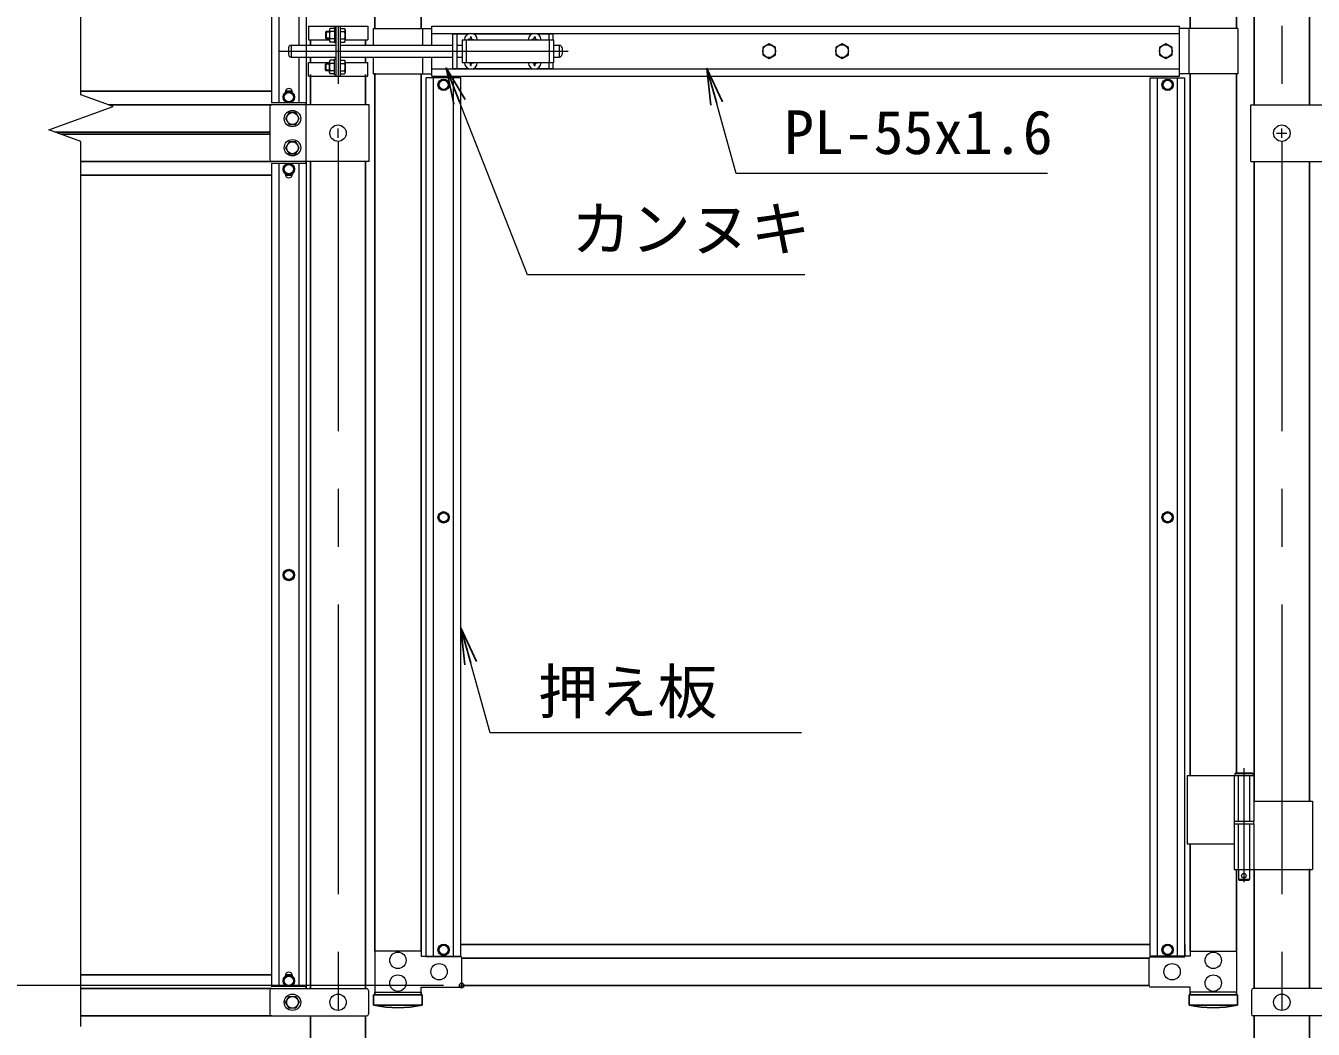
# Model space of a CAD drawing. Units: millimetres, scale not verified. Extents: x -4200 to 4200, y -2970 to 2970.
# Drawn here: x -3082 to -1670, y -619 to 482 of the extents above; entities that cross this region are included whole.
import ezdxf
from ezdxf.enums import TextEntityAlignment as Align

# ---------------------------------------------------------------- set-up
doc = ezdxf.new("R2010")
doc.units = ezdxf.units.MM
doc.header["$LTSCALE"] = 10
doc.header["$PDMODE"] = 32
doc.header["$PDSIZE"] = 5
doc.linetypes.add('DASHED', pattern=[7.5, 6, -1.5])
doc.linetypes.add('USER1', pattern=[50.8, 31.75, -6.35, 6.35, -6.35])
for name, color, linetype, lineweight in [('0-0_D-STR1', 1, 'Continuous', 25), ('0-1_D-STR3', 3, 'Continuous', 13), ('0-2_D-BMK', 2, 'USER1', 13), ('0-3_D-STR-DIM', 7, 'Continuous', 13), ('0-9_D-STR-TXT', 7, 'Continuous', 13)]:
    doc.layers.add(name, color=color, linetype=linetype, lineweight=lineweight)
doc.layers.add('0-4_0', color=7, linetype='Continuous')
doc.layers.add('0-5_Defpoints', color=8, linetype='Continuous')
doc.styles.add('ＭＳ ゴシック', font='')
doc.styles.get('ＭＳ ゴシック').set_extended_font_data('MS Gothic')

# ---------------------------------------------------------------- blocks, each defined once
blk = doc.blocks.new('_Open')
at = {"layer": '0-4_0'}
blk.add_line((-10, 1.667), (0, 0), dxfattribs=at)
blk.add_lwpolyline([(-10, -1.667), (0, 0), (-10, 0)], dxfattribs=at)

msp = doc.modelspace()

# ---------------------------------------------------------------- linework, layer by layer
at = {"layer": '0-0_D-STR1'}
for p, q in [((-2699.03, 1288.87), (-2699.03, 479.36)), ((-2648.23, 1288.87), (-2648.23, 479.36)), ((-1804.83, 1105.66), (-1804.83, 479.36)), ((-1754.03, 1077.66), (-1754.03, 479.36)), ((-1734.53, 1078.36), (-1734.53, 395.36)), ((-1674.03, 1078.36), (-1674.03, 395.36)), ((-2769.53, 466.86), (-2769.53, 460.86)), ((-2709.03, 466.86), (-2709.03, 460.86)), ((-2769.53, 447.86), (-2769.53, 441.86)), ((-2709.03, 447.86), (-2709.03, 441.86)), ((-2769.53, 428.56), (-2769.53, 395.36)), ((-2709.03, 428.56), (-2709.03, 395.36)), ((-2699.03, 430.36), (-2699.03, -533.13)), ((-2648.23, 429.36), (-2648.23, -533.13)), ((-1804.83, 429.36), (-1804.83, -340.34)), ((-1754.03, 429.36), (-1754.03, -337.34)), ((-3021.24, 410.36), (-2812.28, 410.36)), ((-2797.16, 410.36), (-2789.41, 410.36)), ((-2990.6, 395.36), (-2812.14, 395.36)), ((-2774.28, 397.61), (-2774.28, 395.36)), ((-3049.13, 365.36), (-2814.28, 365.36)), ((-3043.64, 363.36), (-2814.28, 363.36)), ((-3021.24, 333.36), (-2812.28, 333.36)), ((-2774.28, 333.36), (-2774.28, 331.11)), ((-2769.53, 333.36), (-2769.53, -574.14)), ((-2709.03, 333.36), (-2709.03, -574.14)), ((-1734.53, 333.36), (-1734.53, -367.64)), ((-1674.03, 333.36), (-1674.03, -367.64)), ((-3021.24, 318.36), (-2812.28, 318.36)), ((-2789.41, 318.36), (-2797.16, 318.36)), ((-1804.83, -415.34), (-1804.83, -533.13)), ((-1754.03, -443.34), (-1754.03, -534.24)), ((-1734.53, -442.64), (-1734.53, -574.14)), ((-1674.03, -442.64), (-1674.03, -574.14)), ((-2604.53, -525.63), (-1848.53, -525.63)), ((-1810.53, -538.63), (-1810.53, -525.63)), ((-2603.75, -540.63), (-1849.32, -540.63)), ((-3021.24, -559.14), (-2812.28, -559.14)), ((-2797.16, -559.14), (-2789.41, -559.14)), ((-3021.24, -574.14), (-2811.93, -574.14)), ((-2774.28, -571.89), (-2774.28, -574.14)), ((-2699.03, -581.13), (-2699.03, -578.13)), ((-2648.23, -581.13), (-2648.23, -578.13)), ((-2603.75, -570.63), (-1849.32, -570.63)), ((-1804.83, -581.13), (-1804.83, -578.13)), ((-1754.03, -581.13), (-1754.03, -578.13)), ((-2647.03, -581.13), (-2700.23, -581.13)), ((-2700.23, -592.13), (-2700.23, -581.13)), ((-2647.03, -592.13), (-2700.23, -592.13)), ((-2647.03, -581.13), (-2647.03, -592.13)), ((-1752.83, -581.13), (-1806.03, -581.13)), ((-1806.03, -592.13), (-1806.03, -581.13)), ((-1752.83, -592.13), (-1806.03, -592.13)), ((-1752.83, -581.13), (-1752.83, -592.13)), ((-3021.24, -604.14), (-2811.93, -604.14)), ((-2769.53, -604.14), (-2769.53, -974.14)), ((-2709.03, -604.14), (-2709.03, -974.14)), ((-1734.53, -604.14), (-1734.53, -974.14)), ((-1674.03, -604.14), (-1674.03, -974.14))]:
    msp.add_line(p, q, dxfattribs=at)
for centre in [(-2673.63, -475.71), (-1779.43, -475.71)]:
    msp.add_arc(centre, 119.43, 257.13052, 282.86948, dxfattribs=at)
at = {"layer": '0-1_D-STR3'}
for p, q in [((-2812.28, 1300.61), (-2812.28, 397.61)), ((-2804.28, 1300.61), (-2804.28, 397.61)), ((-2782.28, 1300.61), (-2782.28, 460.86)), ((-2774.28, 1300.61), (-2774.28, 397.61)), ((-2771.83, 481.86), (-2706.73, 481.86)), ((-2771.83, 481.86), (-2771.83, 466.86)), ((-2741.58, 480.36), (-2743.18, 480.36)), ((-2743.18, 480.36), (-2743.18, 463.36)), ((-2741.58, 481.86), (-2741.58, 426.86)), ((-2739.28, 481.86), (-2739.28, 426.86)), ((-2736.98, 481.86), (-2736.98, 426.86)), ((-2736.98, 480.76), (-2736.98, 462.96)), ((-2706.73, 481.86), (-2706.73, 466.86)), ((-2636.53, 481.86), (-1816.53, 481.86)), ((-2636.53, 460.86), (-2636.53, 481.86)), ((-1816.53, 426.86), (-1816.53, 481.86)), ((-2771.83, 466.86), (-2748.68, 466.86)), ((-2752.98, 475.18), (-2752.31, 475.86)), ((-2752.98, 475.18), (-2752.98, 468.54)), ((-2748.68, 475.18), (-2752.98, 475.18)), ((-2752.98, 468.54), (-2752.31, 467.86)), ((-2748.68, 468.54), (-2752.98, 468.54)), ((-2748.68, 475.86), (-2752.31, 475.86)), ((-2752.31, 475.86), (-2752.31, 467.86)), ((-2748.68, 467.86), (-2752.31, 467.86)), ((-2748.68, 477.68), (-2748.68, 466.08)), ((-2743.18, 479.36), (-2748.08, 479.36)), ((-2743.18, 475.86), (-2748.08, 475.86)), ((-2743.18, 467.86), (-2748.08, 467.86)), ((-2736.98, 479.36), (-2732.08, 479.36)), ((-2736.98, 475.86), (-2732.08, 475.86)), ((-2736.98, 467.86), (-2732.08, 467.86)), ((-2731.48, 477.68), (-2731.48, 466.08)), ((-2731.48, 466.86), (-2706.73, 466.86)), ((-2700.63, 479.36), (-2700.63, 460.86)), ((-2700.63, 479.36), (-2636.53, 479.36)), ((-2646.63, 479.36), (-2646.63, 460.86)), ((-2636.53, 473.86), (-1816.53, 473.86)), ((-2613.63, 473.36), (-2613.63, 435.36)), ((-2613.63, 473.36), (-2596.23, 473.36)), ((-2609.13, 473.36), (-2609.13, 435.36)), ((-2603.13, 466.86), (-2603.13, 441.86)), ((-2603.13, 466.86), (-2503.13, 466.86)), ((-2595.49, 467.28), (-2596.78, 467.26)), ((-2596.78, 467.26), (-2596.78, 466.86)), ((-2594.03, 470.01), (-2594.05, 468.71)), ((-2594.03, 470.01), (-2593.24, 470.01)), ((-2593.24, 470.01), (-2593.22, 468.71)), ((-2591.04, 473.36), (-2526.23, 473.36)), ((-2525.49, 467.28), (-2526.78, 467.26)), ((-2526.78, 467.26), (-2526.78, 466.86)), ((-2524.03, 470.01), (-2524.05, 468.71)), ((-2524.03, 470.01), (-2523.24, 470.01)), ((-2523.24, 470.01), (-2523.22, 468.71)), ((-2521.78, 467.28), (-2520.48, 467.26)), ((-2521.04, 473.36), (-2503.63, 473.36)), ((-2520.48, 467.26), (-2520.48, 466.86)), ((-2508.13, 473.36), (-2508.13, 466.86)), ((-2503.63, 473.36), (-2503.63, 466.86)), ((-2503.13, 466.86), (-2503.13, 441.86)), ((-1752.43, 479.36), (-1816.53, 479.36)), ((-1806.43, 479.36), (-1806.43, 429.36)), ((-1752.43, 479.36), (-1752.43, 429.36)), ((-2793.63, 457.86), (-2793.63, 450.86)), ((-2790.63, 460.86), (-2741.58, 460.86)), ((-2790.63, 460.86), (-2790.63, 447.86)), ((-2743.18, 464.36), (-2748.08, 464.36)), ((-2741.58, 463.36), (-2743.18, 463.36)), ((-2736.98, 464.36), (-2732.08, 464.36)), ((-2736.98, 460.86), (-2613.63, 460.86)), ((-2609.13, 460.86), (-2603.13, 460.86)), ((-2503.13, 460.86), (-2496.63, 460.86)), ((-2496.63, 460.86), (-2496.63, 447.86)), ((-2493.63, 457.86), (-2493.63, 450.86)), ((-2790.63, 447.86), (-2741.58, 447.86)), ((-2782.28, 447.86), (-2782.28, 397.61)), ((-2771.83, 441.86), (-2748.68, 441.86)), ((-2771.83, 426.86), (-2771.83, 441.86)), ((-2752.98, 440.18), (-2752.31, 440.86)), ((-2748.68, 440.18), (-2752.98, 440.18)), ((-2752.98, 433.54), (-2752.98, 440.18)), ((-2752.31, 432.86), (-2752.31, 440.86)), ((-2748.68, 440.86), (-2752.31, 440.86)), ((-2748.68, 431.04), (-2748.68, 442.64)), ((-2743.18, 444.36), (-2748.08, 444.36)), ((-2743.18, 440.86), (-2748.08, 440.86)), ((-2743.18, 428.36), (-2743.18, 445.36)), ((-2741.58, 445.36), (-2743.18, 445.36)), ((-2736.98, 447.86), (-2613.63, 447.86)), ((-2736.98, 444.36), (-2732.08, 444.36)), ((-2736.98, 440.86), (-2732.08, 440.86)), ((-2731.58, 441.86), (-2706.73, 441.86)), ((-2731.48, 442.68), (-2731.48, 431.08)), ((-2706.73, 426.86), (-2706.73, 441.86)), ((-2700.63, 447.86), (-2700.63, 429.36)), ((-2646.63, 447.86), (-2646.63, 429.36)), ((-2636.53, 426.86), (-2636.53, 447.86)), ((-2609.13, 447.86), (-2603.13, 447.86)), ((-2603.13, 441.86), (-2503.13, 441.86)), ((-2596.78, 441.47), (-2596.78, 441.86)), ((-2595.49, 441.44), (-2596.78, 441.47)), ((-2594.03, 438.71), (-2594.05, 440.01)), ((-2594.03, 438.71), (-2593.24, 438.71)), ((-2593.24, 438.71), (-2593.22, 440.01)), ((-2591.78, 441.44), (-2590.48, 441.47)), ((-2590.48, 441.47), (-2590.48, 441.86)), ((-2526.78, 441.47), (-2526.78, 441.86)), ((-2525.49, 441.44), (-2526.78, 441.47)), ((-2524.03, 438.71), (-2524.05, 440.01)), ((-2524.03, 438.71), (-2523.24, 438.71)), ((-2523.24, 438.71), (-2523.22, 440.01)), ((-2521.78, 441.44), (-2520.48, 441.47)), ((-2520.48, 441.47), (-2520.48, 441.86)), ((-2508.13, 441.86), (-2508.13, 435.36)), ((-2503.63, 441.86), (-2503.63, 435.36)), ((-2503.13, 447.86), (-2496.63, 447.86)), ((-2771.83, 426.86), (-2706.73, 426.86)), ((-2748.68, 433.54), (-2752.98, 433.54)), ((-2752.98, 433.54), (-2752.31, 432.86)), ((-2748.68, 432.86), (-2752.31, 432.86)), ((-2743.18, 432.86), (-2748.08, 432.86)), ((-2743.18, 429.36), (-2748.08, 429.36)), ((-2741.58, 428.36), (-2743.18, 428.36)), ((-2736.98, 432.86), (-2732.08, 432.86)), ((-2736.98, 429.36), (-2732.08, 429.36)), ((-2700.63, 429.36), (-2636.53, 429.36)), ((-2604.53, 425.11), (-2642.53, 425.11)), ((-2642.53, -539.38), (-2642.53, 425.11)), ((-2636.53, 434.86), (-1816.53, 434.86)), ((-2636.53, 426.86), (-1816.53, 426.86)), ((-2634.53, -539.38), (-2634.53, 425.11)), ((-2613.63, 435.36), (-2596.23, 435.36)), ((-2612.53, -539.38), (-2612.53, 425.11)), ((-2604.53, -539.38), (-2604.53, 425.11)), ((-2591.04, 435.36), (-2526.23, 435.36)), ((-2521.04, 435.36), (-2503.63, 435.36)), ((-1848.53, 425.11), (-1810.53, 425.11)), ((-1848.53, -539.38), (-1848.53, 425.11)), ((-1840.53, -539.38), (-1840.53, 425.11)), ((-1818.53, -539.38), (-1818.53, 425.11)), ((-1752.43, 429.36), (-1816.53, 429.36)), ((-1810.53, -539.38), (-1810.53, 425.11)), ((-2774.28, 397.61), (-2812.28, 397.61)), ((-2705.33, 395.36), (-2812.28, 395.36)), ((-2797.28, 409.36), (-2797.28, 408.66)), ((-2789.28, 408.66), (-2789.28, 409.36)), ((-2774.28, 333.36), (-2774.28, 395.36)), ((-2705.33, 333.36), (-2705.33, 395.36)), ((-1738.23, 395.36), (-1631.28, 395.36)), ((-1738.23, 333.36), (-1738.23, 395.36)), ((-2814.28, 393.36), (-2814.28, 335.36)), ((-2705.33, 333.36), (-2812.28, 333.36)), ((-2774.28, 331.11), (-2812.28, 331.11)), ((-2812.28, 331.11), (-2812.28, -571.89)), ((-2804.28, 331.11), (-2804.28, -571.89)), ((-2782.28, 331.11), (-2782.28, -571.89)), ((-2774.28, 331.11), (-2774.28, -571.89)), ((-1738.23, 333.36), (-1631.28, 333.36)), ((-2797.28, 319.36), (-2797.28, 320.06)), ((-2789.28, 320.06), (-2789.28, 319.36)), ((-1735.87, -338.34), (-1755.87, -338.34)), ((-1754.87, -337.34), (-1736.87, -337.34)), ((-1735.87, -338.34), (-1736.87, -337.34)), ((-1735.87, -338.34), (-1735.87, -340.34)), ((-1807.98, -340.34), (-1807.98, -415.34)), ((-1807.98, -340.34), (-1735.07, -340.34)), ((-1756.67, -340.34), (-1756.67, -390.34)), ((-1735.07, -340.34), (-1735.07, -390.34)), ((-1735.07, -368.34), (-1670.73, -368.34)), ((-1670.73, -368.34), (-1670.73, -443.34)), ((-1756.67, -390.34), (-1735.07, -390.34)), ((-1756.67, -393.34), (-1735.07, -393.34)), ((-1756.67, -393.34), (-1756.67, -443.34)), ((-1756.37, -390.34), (-1756.37, -393.34)), ((-1756.37, -393.34), (-1735.37, -393.34)), ((-1735.37, -390.34), (-1735.37, -393.34)), ((-1735.07, -393.34), (-1735.07, -443.34)), ((-1807.98, -415.34), (-1756.79, -415.34)), ((-1756.67, -443.34), (-1670.73, -443.34)), ((-1751.87, -443.34), (-1751.87, -454.34)), ((-1750.87, -455.34), (-1751.87, -454.34)), ((-1750.87, -455.34), (-1740.87, -455.34)), ((-1740.87, -455.34), (-1739.87, -454.34)), ((-2604.53, -539.38), (-2642.53, -539.38)), ((-2603.48, -570.63), (-2603.48, -540.63)), ((-1849.58, -570.63), (-1849.58, -540.63)), ((-1848.53, -539.38), (-1810.53, -539.38)), ((-2797.28, -560.14), (-2797.28, -560.84)), ((-2789.28, -560.84), (-2789.28, -560.14)), ((-2814.28, -576.14), (-2814.28, -602.14)), ((-2774.28, -571.89), (-2812.28, -571.89)), ((-2812.28, -574.14), (-2707.95, -574.14)), ((-2705.95, -576.14), (-2705.95, -602.14)), ((-1737.62, -576.14), (-1737.62, -602.14)), ((-1631.28, -574.14), (-1735.62, -574.14)), ((-2812.28, -604.14), (-2707.95, -604.14)), ((-1631.28, -604.14), (-1735.62, -604.14))]:
    msp.add_line(p, q, dxfattribs=at)
at = {"layer": '0-1_D-STR3', "linetype": 'DASHED'}
for p, q in [((-2598.63, 466.86), (-2598.63, 441.86)), ((-2507.63, 466.86), (-2507.63, 441.86)), ((-1752.17, -340.34), (-1752.17, -390.34)), ((-1739.57, -340.34), (-1739.57, -390.34)), ((-1752.17, -393.34), (-1752.17, -443.34)), ((-1739.57, -393.34), (-1739.57, -443.34))]:
    msp.add_line(p, q, dxfattribs=at)
at = {"layer": '0-1_D-STR3'}
for points in [[(-2591.78, 467.28), (-2590.48, 467.26), (-2590.48, 466.86)], [(-1754.87, -337.34), (-1755.87, -338.34), (-1755.87, -340.34)], [(-1739.87, -443.34), (-1739.87, -454.34), (-1751.87, -454.34)], [(-2648.23, -533.13), (-2699.03, -533.13), (-2699.03, -578.13), (-2648.23, -578.13), (-2648.23, -572.63), (-2605.48, -572.63)], [(-2648.23, -533.13), (-2648.23, -538.63), (-2605.48, -538.63)], [(-1804.83, -533.13), (-1754.03, -533.13), (-1754.03, -578.13), (-1804.83, -578.13), (-1804.83, -572.63), (-1847.58, -572.63)], [(-1804.83, -533.13), (-1804.83, -538.63), (-1847.58, -538.63)]]:
    msp.add_lwpolyline(points, dxfattribs=at)
for points in [[(-2266.53, 462.46), (-2273.55, 458.41), (-2273.55, 450.31), (-2266.53, 446.26), (-2259.52, 450.31), (-2259.52, 458.41)], [(-2186.53, 462.46), (-2193.55, 458.41), (-2193.55, 450.31), (-2186.53, 446.26), (-2179.52, 450.31), (-2179.52, 458.41)], [(-1831.53, 462.46), (-1838.55, 458.41), (-1838.55, 450.31), (-1831.53, 446.26), (-1824.52, 450.31), (-1824.52, 458.41)], [(-2629.31, 417.36), (-2626.42, 422.36), (-2620.65, 422.36), (-2617.76, 417.36), (-2620.65, 412.36), (-2626.42, 412.36)], [(-1823.76, 417.36), (-1826.65, 422.36), (-1832.42, 422.36), (-1835.31, 417.36), (-1832.42, 412.36), (-1826.65, 412.36)], [(-2787.51, 403.86), (-2790.4, 408.86), (-2796.17, 408.86), (-2799.06, 403.86), (-2796.17, 398.86), (-2790.4, 398.86)], [(-2781.78, 380.36), (-2785.53, 386.86), (-2793.04, 386.86), (-2796.78, 380.36), (-2793.04, 373.86), (-2785.53, 373.86)], [(-2781.78, 348.36), (-2785.53, 354.86), (-2793.04, 354.86), (-2796.78, 348.36), (-2793.04, 341.86), (-2785.53, 341.86)], [(-2787.51, 324.86), (-2790.4, 329.86), (-2796.17, 329.86), (-2799.06, 324.86), (-2796.17, 319.86), (-2790.4, 319.86)], [(-2629.31, -57.14), (-2626.42, -52.14), (-2620.65, -52.14), (-2617.76, -57.14), (-2620.65, -62.14), (-2626.42, -62.14)], [(-1823.76, -57.14), (-1826.65, -52.14), (-1832.42, -52.14), (-1835.31, -57.14), (-1832.42, -62.14), (-1826.65, -62.14)], [(-2787.51, -120.39), (-2790.4, -115.39), (-2796.17, -115.39), (-2799.06, -120.39), (-2796.17, -125.39), (-2790.4, -125.39)], [(-2629.31, -531.63), (-2626.42, -536.63), (-2620.65, -536.63), (-2617.76, -531.63), (-2620.65, -526.63), (-2626.42, -526.63)], [(-1823.76, -531.63), (-1826.65, -536.63), (-1832.42, -536.63), (-1835.31, -531.63), (-1832.42, -526.63), (-1826.65, -526.63)], [(-2787.51, -565.64), (-2790.4, -560.64), (-2796.17, -560.64), (-2799.06, -565.64), (-2796.17, -570.64), (-2790.4, -570.64)], [(-2796.78, -589.14), (-2793.04, -582.64), (-2785.53, -582.64), (-2781.78, -589.14), (-2785.53, -595.64), (-2793.04, -595.64)]]:
    msp.add_lwpolyline(points, close=True, dxfattribs=at)
for centre, radius in [((-2266.53, 454.36), 7.03), ((-2186.53, 454.36), 7.03), ((-1831.53, 454.36), 7.03), ((-2623.53, 417.36), 6.25), ((-1829.53, 417.36), 6.25), ((-2793.28, 403.86), 6.25), ((-2623.53, 417.36), 5), ((-1829.53, 417.36), 5), ((-2793.28, 403.86), 5), ((-2789.28, 380.36), 9), ((-2789.28, 380.36), 6.5), ((-2739.28, 364.36), 9), ((-1704.28, 364.36), 9), ((-2789.28, 348.36), 9), ((-2789.28, 348.36), 6.5), ((-2793.28, 324.86), 6.25), ((-2793.28, 324.86), 5), ((-2623.53, -57.14), 6.25), ((-2623.53, -57.14), 5), ((-1829.53, -57.14), 6.25), ((-1829.53, -57.14), 5), ((-2793.28, -120.39), 6.25), ((-2793.28, -120.39), 5), ((-1745.87, -450.34), 2.5), ((-2673.63, -543.13), 9), ((-2623.53, -531.63), 6.25), ((-2623.53, -531.63), 5), ((-1829.53, -531.63), 6.25), ((-1829.53, -531.63), 5), ((-1779.43, -543.13), 9), ((-2628.48, -555.63), 9), ((-1824.58, -555.63), 9), ((-2793.28, -565.64), 6.25), ((-2793.28, -565.64), 5), ((-2673.63, -568.13), 9), ((-1779.43, -568.13), 9), ((-2789.28, -589.14), 9), ((-2789.28, -589.14), 6.5), ((-2739.28, -589.14), 9), ((-1704.28, -589.14), 9)]:
    msp.add_circle(centre, radius, dxfattribs=at)
for centre, radius, start, end in [((-2745.84, 477.61), 2.85, 142.09851, 217.90149), ((-2735.05, 471.86), 13.63, 162.93847, 197.06153), ((-2745.83, 466.11), 2.85, 142.14171, 217.85829), ((-2745.12, 471.86), 13.63, 342.93847, 17.06153), ((-2734.34, 466.11), 2.85, 322.14171, 37.85829), ((-2734.33, 477.61), 2.85, 322.09851, 37.90149), ((-2593.63, 466.86), 7, 0, 180), ((-2595.54, 468.77), 1.49, 270, 0), ((-2591.73, 468.77), 1.49, 180, 270), ((-2523.63, 466.86), 7, 0, 180), ((-2525.54, 468.77), 1.49, 270, 0), ((-2521.73, 468.77), 1.49, 180, 270), ((-2790.63, 457.86), 3, 90, 180), ((-2496.63, 457.86), 3, 0, 90), ((-2790.63, 450.86), 3, 180, 270), ((-2745.83, 442.61), 2.85, 142.14171, 217.85829), ((-2735.05, 436.86), 13.63, 162.93847, 197.06153), ((-2745.12, 436.86), 13.63, 342.93847, 17.06153), ((-2734.33, 442.61), 2.85, 322.09851, 37.90149), ((-2593.63, 441.86), 7, 180, 0), ((-2595.54, 439.96), 1.49, 0, 90), ((-2591.73, 439.96), 1.49, 90, 180), ((-2523.63, 441.86), 7, 180, 0), ((-2525.54, 439.96), 1.49, 0, 90), ((-2521.73, 439.96), 1.49, 90, 180), ((-2496.63, 450.86), 3, 270, 0), ((-2745.84, 431.11), 2.85, 142.09851, 217.90149), ((-2734.34, 431.11), 2.85, 322.14171, 37.85829), ((-2793.28, 409.36), 4, 0, 180), ((-2812.28, 393.36), 2, 90, 180), ((-2812.28, 335.36), 2, 180, 270), ((-2793.28, 319.36), 4, 180, 0), ((-2605.48, -540.63), 2, 0, 90), ((-1847.58, -540.63), 2, 90, 180), ((-2793.28, -560.14), 4, 0, 180), ((-2812.28, -576.14), 2, 90, 180), ((-2707.95, -576.14), 2, 0, 90), ((-2605.48, -570.63), 2, 270, 0), ((-1847.58, -570.63), 2, 180, 270), ((-1735.62, -576.14), 2, 90, 180), ((-2812.28, -602.14), 2, 180, 270), ((-2707.95, -602.14), 2, 270, 0), ((-1735.62, -602.14), 2, 180, 270)]:
    msp.add_arc(centre, radius, start, end, dxfattribs=at)
at = {"layer": '0-2_D-BMK'}
for p, q in [((-2739.28, 1371.1), (-2739.28, -984.72)), ((-1704.28, 1371.1), (-1704.28, -984.72)), ((-2804.33, 454.36), (-2484.33, 454.36)), ((-2739.28, 359.39), (-2739.28, 369.33)), ((-1704.28, 359.39), (-1704.28, 369.33)), ((-1709.93, 364.36), (-1698.63, 364.36)), ((-1745.87, -332.42), (-1745.87, -457.31))]:
    msp.add_line(p, q, dxfattribs=at)
at = {"layer": '0-3_D-STR-DIM'}
for p, q in [((-3021.24, 406.51), (-3021.24, 1398.86)), ((-2986, 393.69), (-3021.24, 406.51)), ((-3056.48, 368.03), (-2986, 393.69)), ((-3021.24, 355.21), (-3056.48, 368.03)), ((-3021.24, -615.83), (-3021.24, 355.21)), ((-2623.75, -570.63), (-3373.97, -570.63)), ((-2623.75, -570.63), (-3373.97, -570.63))]:
    msp.add_line(p, q, dxfattribs=at)
at = {"layer": '0-5_Defpoints'}
msp.add_point((-2603.75, -570.63), dxfattribs=at)
at = {"layer": '0-9_D-STR-TXT'}
for points in [[(-2227.55, 208.81), (-2531.52, 208.81), (-2620.11, 434.1)], [(-1961.26, 320.21), (-2302.54, 320.21), (-2334.22, 433.48)], [(-2231.09, -293.71), (-2572.37, -293.71), (-2604.05, -180.44)]]:
    msp.add_lwpolyline(points, dxfattribs=at)

# ---------------------------------------------------------------- block references
at = {"layer": '0-9_D-STR-TXT', "xscale": 4, "yscale": 4}
for p, rotation in [((-2620.85, 435.96), 111.46743), ((-2334.75, 435.41), 105.62459), ((-2604.59, -178.51), 105.62459)]:
    msp.add_blockref('_Open', p, dxfattribs=dict(at, rotation=rotation))

# ---------------------------------------------------------------- texts
at = {"layer": '0-9_D-STR-TXT', "style": 'ＭＳ ゴシック'}
for s, p in [('PL-55x1.6', (-2250.09, 326.95)), ('カンヌキ', (-2483.64, 220.88)), ('押え板', (-2519.92, -286.96))]:
    msp.add_text(s, height=48.09, dxfattribs=at).set_placement(p, align=Align.BOTTOM_LEFT)

doc.saveas('drawing.dxf')
